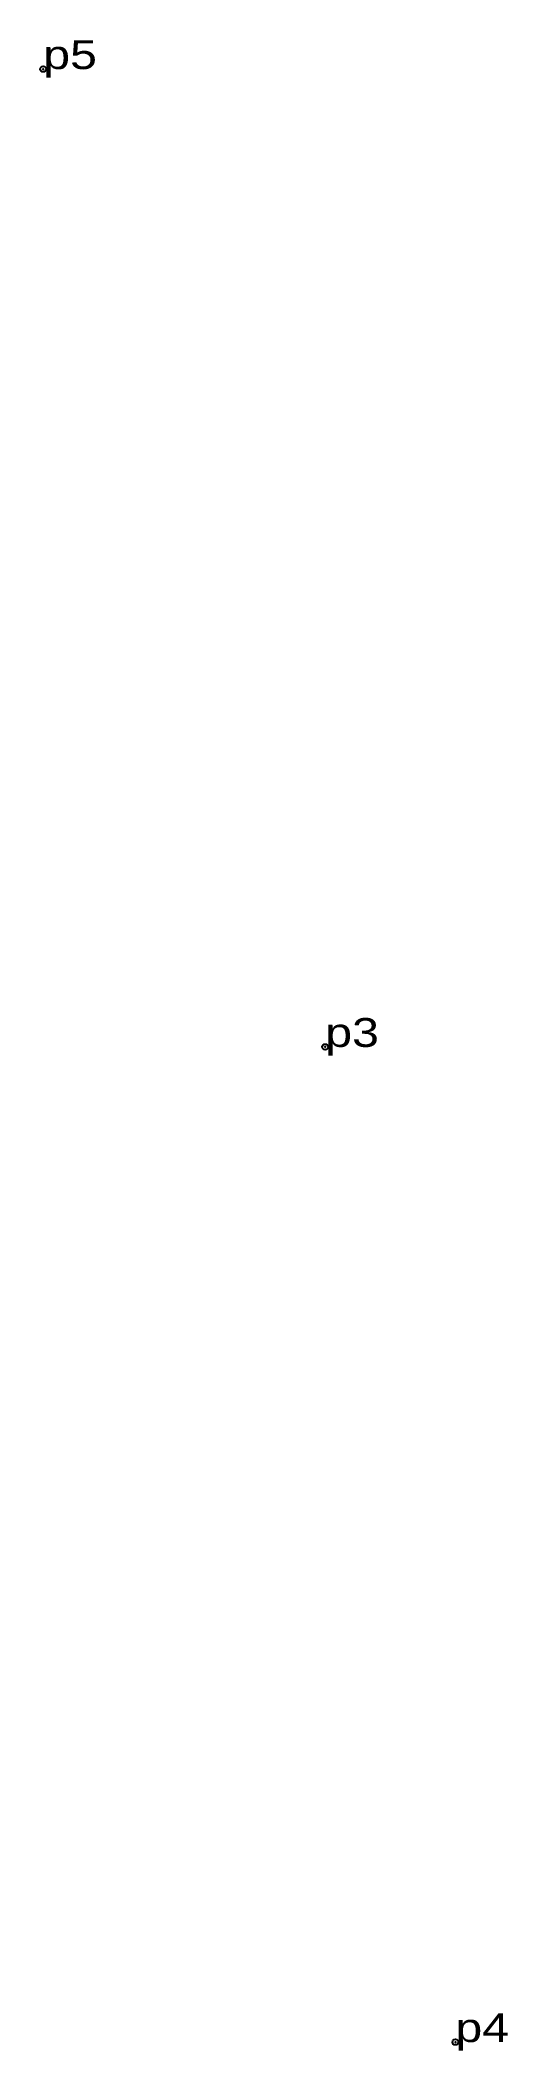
# Model space of a CAD drawing. Header units: metres. Extents: x 550985 to 552132, y 1838910 to 1840268.
# Drawn here: x 550984.6 to 550987.83, y 1838910.44 to 1838924.36 of the extents above; entities outside this region: 10.
import ezdxf

# ---------------------------------------------------------------- set-up
doc = ezdxf.new("R2010")
doc.units = ezdxf.units.M
doc.header["$LTSCALE"] = 0.08
doc.header["$PDMODE"] = 32
doc.header["$PDSIZE"] = 0.04
doc.layers.add('12', color=7, linetype='Continuous')
doc.layers.add('7', color=7, linetype='Continuous')

msp = doc.modelspace()

# ---------------------------------------------------------------- linework, layer by layer
at = {"layer": '7'}
for p in [(551106.46, 1840268.14), (551111.78, 1840237.83), (552130.37, 1839666.12), (551002.15, 1838929.27), (550984.62, 1838924.16), (551003.92, 1838922.62), (550986.57, 1838917.39), (550987.47, 1838910.5)]:
    msp.add_point(p, dxfattribs=at)

# ---------------------------------------------------------------- texts
at = {"layer": '12'}
for s, width, p in [('p1', 1.25, (551106.46, 1840268.14)), ('p2', 1.25, (551111.78, 1840237.83)), ('Base:p3', 1.2, (552130.37, 1839666.12)), ('p6', 1.25, (551002.15, 1838929.27)), ('p5', 1.25, (550984.62, 1838924.16)), ('p7', 1.25, (551003.92, 1838922.62)), ('p3', 1.25, (550986.57, 1838917.39)), ('p4', 1.25, (550987.47, 1838910.5))]:
    msp.add_text(s, height=0.2, dxfattribs=dict(at, width=width)).set_placement(p)

doc.saveas('drawing.dxf')
